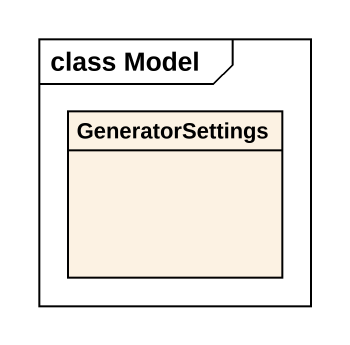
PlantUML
@startuml
mainframe class Model
hide circle
hide empty members
class GeneratorSettings
@enduml
